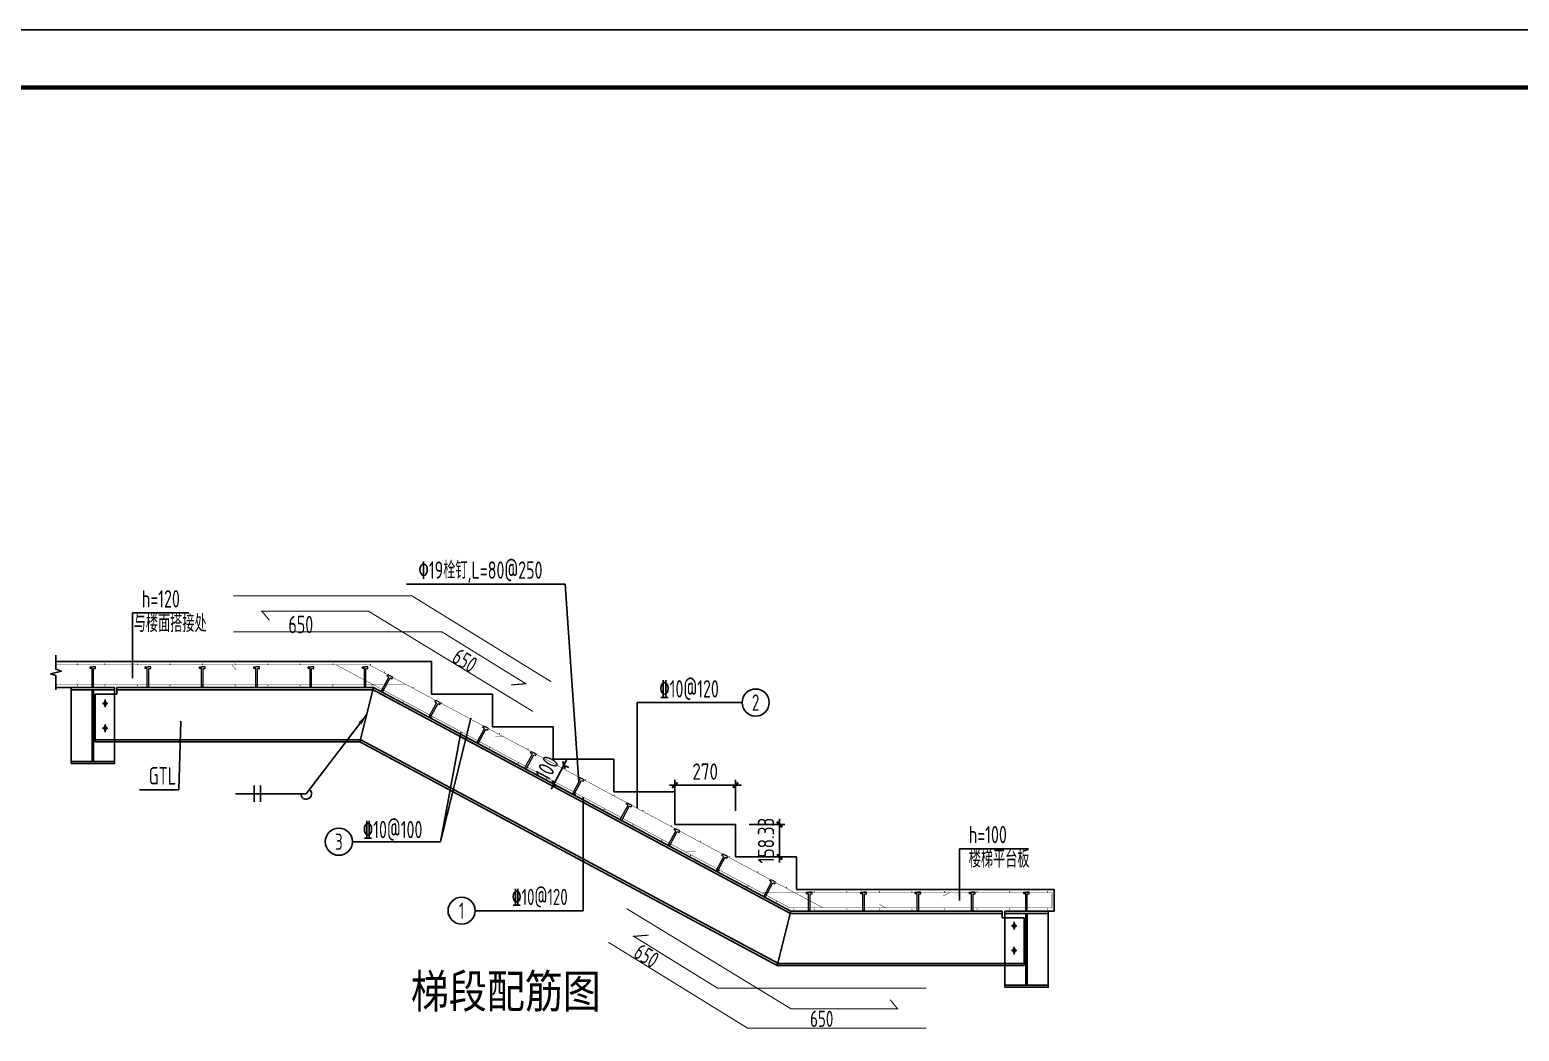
# Model space of a CAD drawing. Extents: x -89996 to 1006241, y -2176 to 440573.
# Drawn here: x 765586 to 779305, y 163369 to 172594 of the extents above; entities that cross this region are included whole.
import ezdxf
from ezdxf.enums import TextEntityAlignment as Align

# ---------------------------------------------------------------- set-up
doc = ezdxf.new("R2010")
doc.units = 0
doc.header["$LTSCALE"] = 1000
doc.header["$MEASUREMENT"] = 0
doc.linetypes.add('DOTE', pattern=[2.42, 2, -0.2, 0.02, -0.2])
for name, color, linetype in [('AXIS', 3, 'Continuous'), ('BORDER', 7, 'Continuous'), ('DIM', 146, 'Continuous'), ('DOTE', 1, 'DOTE'), ('GL', 150, 'Continuous'), ('NUM', 7, 'Continuous'), ('PUB_TITLE', 4, 'Continuous'), ('PZ', 202, 'Continuous'), ('REIN', 1, 'Continuous'), ('STPM_RBEAM_NUM', 7, 'Continuous'), ('TEXT', 7, 'Continuous'), ('WELD', 7, 'Continuous'), ('引出线', 3, 'Continuous'), ('柱梁', 2, 'Continuous'), ('踏步', 204, 'Continuous')]:
    doc.layers.add(name, color=color, linetype=linetype)
doc.layers.add('螺栓', color=15, linetype='Continuous', lineweight=18)
doc.styles.get("Standard").update_dxf_attribs({"font": 'gbenor.shx', "bigfont": 'gbcbig.shx'})
doc.styles.add('TSSD_Dimension', font='Tssdeng.shx', dxfattribs={"width": 0.8, "bigfont": 'hztxt.shx'})
doc.styles.add('TSSD_Label', font='tssdeng.shx', dxfattribs={"width": 0.7, "bigfont": 'hztxt.shx'})
doc.styles.add('TSSD_Norm', font='tssdeng.shx', dxfattribs={"bigfont": 'hztxt.shx'})
doc.styles.add('TSSD_Num', font='Tssdeng.shx', dxfattribs={"width": 0.7, "bigfont": 'hztxt.shx'})
doc.styles.add('TSSD_Rein', font='Tssdeng.shx', dxfattribs={"width": 0.7, "bigfont": 'hztxt.shx'})
doc.dimstyles.new('TSSD_25_50', dxfattribs={"dimtxt": 150, "dimasz": 50, "dimexe": 50, "dimexo": 125, "dimgap": 50, "dimtad": 1, "dimdec": 0, "dimlfac": 0.5, "dimzin": 0, "dimdsep": 46, "dimtxsty": 'TSSD_Dimension', "dimblk": 'ARCHTICK', "dimcen": 0, "dimdle": 50, "dimclrt": 7, "dimadec": 0, "dimazin": 0, "dimtfac": 1, "dimtdec": 0, "dimtix": 1, "dimtmove": 2, "dimatfit": 3, "dimfxl": 0, "dimtolj": 1, "dimtzin": 0, "dimarcsym": 0})
doc.dimstyles.new('TSSD_LEADER_STYLE_100.0', dxfattribs={"dimtxt": 300, "dimasz": 100, "dimexe": 100, "dimexo": 250, "dimgap": 0.09, "dimtad": 0, "dimtih": 1, "dimtoh": 1, "dimdec": 4, "dimzin": 0, "dimdsep": 46, "dimtxsty": 'Standard', "dimcen": 0.09, "dimdle": 100, "dimclrt": 7, "dimadec": 0, "dimazin": 0, "dimtfac": 1, "dimtdec": 4, "dimtofl": 0, "dimtmove": 0, "dimatfit": 3, "dimfxl": 0, "dimtolj": 1, "dimtzin": 0, "dimarcsym": 0})

# ---------------------------------------------------------------- blocks, each defined once
blk = doc.blocks.new('_ArchTick')
at = {"color": 0, "linetype": 'ByBlock', "const_width": 0.4}
blk.add_lwpolyline([(-0.5, -0.5), (0.5, 0.5)], dxfattribs=at)
blk = doc.blocks.new('*D2549')
at = {"layer": 'AXIS', "color": 0, "lineweight": -2, "transparency": 16777216}
for p, q in [((771477, 165636), (772137, 165636)), ((771527, 165416), (771527, 165686)), ((772087, 165399), (772087, 165686))]:
    blk.add_line(p, q, dxfattribs=at)
at = {"layer": 'Defpoints', "color": 0, "transparency": 16777216}
for p in [(772087, 165636), (771527, 165291), (772087, 165274)]:
    blk.add_point(p, dxfattribs=at)
at = {"layer": 'AXIS', "color": 0, "lineweight": -2, "transparency": 16777216, "xscale": 50, "yscale": 50, "zscale": 50, "rotation": 180}
blk.add_blockref('_ArchTick', (771527, 165636), dxfattribs=at)
at = {"layer": 'AXIS', "color": 0, "lineweight": -2, "transparency": 16777216, "xscale": 50, "yscale": 50, "zscale": 50}
blk.add_blockref('_ArchTick', (772087, 165636), dxfattribs=at)
at = {"layer": 'AXIS', "color": 7, "transparency": 16777216, "insert": (771807, 165761), "char_height": 150, "attachment_point": 5, "style": 'TSSD_Dimension'}
blk.add_mtext('\\A1;270', dxfattribs=at)
blk = doc.blocks.new('*D2550')
at = {"layer": 'AXIS', "color": 0, "lineweight": -2, "transparency": 16777216}
for p, q in [((772492, 165274), (772492, 165324)), ((772212, 165274), (772542, 165274)), ((772492, 164974), (772492, 165274)), ((772212, 164974), (772542, 164974)), ((772492, 164974), (772492, 164924))]:
    blk.add_line(p, q, dxfattribs=at)
at = {"layer": 'Defpoints', "color": 0, "transparency": 16777216}
for p in [(772087, 165274), (772492, 165274), (772087, 164974)]:
    blk.add_point(p, dxfattribs=at)
at = {"layer": 'AXIS', "color": 0, "lineweight": -2, "transparency": 16777216, "xscale": 50, "yscale": 50, "zscale": 50}
for p, rotation in [((772492, 165274), 270), ((772492, 164974), 90)]:
    blk.add_blockref('_ArchTick', p, dxfattribs=dict(at, rotation=rotation))
at = {"layer": 'AXIS', "color": 7, "transparency": 16777216, "insert": (772367, 165124), "char_height": 150, "attachment_point": 5, "rotation": 90, "style": 'TSSD_Dimension'}
blk.add_mtext('\\A1;158.33', dxfattribs=at)
blk = doc.blocks.new('ts_reino')
at = {"color": 0, "linetype": 'ByBlock', "lineweight": -2}
blk.add_circle((0, 0), 0.5, dxfattribs=at)
at = {"color": 0, "linetype": 'ByBlock', "lineweight": -2, "style": 'TSSD_Num', "width": 0.7}
blk.add_attdef('A', text='', height=0.6, dxfattribs=at).set_placement((0, 0), align=Align.MIDDLE_CENTER)
blk = doc.blocks.new('*D2551')
at = {"layer": 'AXIS', "color": 0, "lineweight": -2, "transparency": 16777216}
for p, q in [((770506, 165821), (770530, 165865)), ((770506, 165821), (770412, 165645)), ((770517, 165815), (770551, 165797)), ((770412, 165645), (770388, 165600)), ((770423, 165639), (770456, 165621))]:
    blk.add_line(p, q, dxfattribs=at)
at = {"layer": 'Defpoints', "color": 0, "transparency": 16777216}
for p in [(770407, 165874), (770312, 165698), (770412, 165645)]:
    blk.add_point(p, dxfattribs=at)
at = {"layer": 'AXIS', "color": 0, "lineweight": -2, "transparency": 16777216, "xscale": 50, "yscale": 50, "zscale": 50}
for p, rotation in [((770506, 165821), 241.8214098901416), ((770412, 165645), 61.82140989014161)]:
    blk.add_blockref('_ArchTick', p, dxfattribs=dict(at, rotation=rotation))
at = {"layer": 'AXIS', "color": 7, "transparency": 16777216, "insert": (770349, 165792), "char_height": 150, "attachment_point": 5, "rotation": 61.8214, "style": 'TSSD_Dimension'}
blk.add_mtext('\\A1;100', dxfattribs=at)
blk = doc.blocks.new('_WELD006')
at = {"color": 0, "linetype": 'ByBlock'}
for p, q in [((0, 0), (0, 0.5)), ((0.4, 0), (0.4, 0.5))]:
    blk.add_line(p, q, dxfattribs=at)

msp = doc.modelspace()

# ---------------------------------------------------------------- hatches: boundary and pattern name
at = {"layer": 'DIM'}
for points in [[(766280.57, 166412.5), (766292.57, 166388.5), (766280.57, 166364.5), (766268.57, 166388.5)], [(766280.57, 166183.05), (766292.57, 166159.05), (766280.57, 166135.05), (766268.57, 166159.05)], [(774653.22, 164365), (774641.22, 164341), (774653.22, 164317), (774665.22, 164341)], [(774653.22, 164135.55), (774641.22, 164111.55), (774653.22, 164087.55), (774665.22, 164111.55)]]:
    msp.add_hatch(color=256, dxfattribs=at).paths.add_polyline_path(points)

# ---------------------------------------------------------------- linework, layer by layer
at = {"layer": 'BORDER', "const_width": 39.77}
msp.add_lwpolyline([(744132.15, 141624.01), (744132.15, 172063.4), (786874.57, 172063.4), (786874.57, 141624.01)], close=True, dxfattribs=at)
at = {"layer": 'DIM'}
for p, q in [((766280.57, 166412.5), (766268.57, 166388.5)), ((766280.57, 166412.5), (766292.57, 166388.5)), ((766280.57, 166364.5), (766268.57, 166388.5)), ((766280.57, 166364.5), (766292.57, 166388.5)), ((766280.57, 166183.05), (766268.57, 166159.05)), ((766280.57, 166135.05), (766268.57, 166159.05)), ((766280.57, 166183.05), (766292.57, 166159.05)), ((766280.57, 166135.05), (766292.57, 166159.05)), ((774653.22, 164365), (774641.22, 164341)), ((774653.22, 164365), (774665.22, 164341)), ((774653.22, 164317), (774641.22, 164341)), ((774653.22, 164317), (774665.22, 164341)), ((774653.22, 164135.55), (774641.22, 164111.55)), ((774653.22, 164087.55), (774641.22, 164111.55)), ((774653.22, 164135.55), (774665.22, 164111.55)), ((774653.22, 164087.55), (774665.22, 164111.55))]:
    msp.add_line(p, q, dxfattribs=at)
at = {"layer": 'DOTE'}
for p, q in [((766280.57, 166424.5), (766280.57, 166352.5)), ((766304.57, 166388.5), (766256.57, 166388.5)), ((766304.57, 166159.05), (766256.57, 166159.05)), ((766280.57, 166195.05), (766280.57, 166123.05)), ((774653.22, 164377), (774653.22, 164305)), ((774629.22, 164341), (774677.22, 164341)), ((774629.22, 164111.55), (774677.22, 164111.55)), ((774653.22, 164147.55), (774653.22, 164075.55))]:
    msp.add_line(p, q, dxfattribs=at)
at = {"layer": 'GL'}
for p, q in [((766188.31, 166034.13), (766188.31, 166474.13)), ((766188.31, 166474.13), (766388.93, 166474.13)), ((766388.93, 166534.13), (768751.36, 166534.13)), ((766388.93, 166474.13), (766388.93, 166534.13)), ((766388.93, 166514.13), (768751.36, 166514.13)), ((768625.87, 166034.13), (768751.36, 166534.13)), ((772587.25, 164456.5), (768741.92, 166516.5)), ((772596.7, 164474.13), (768751.36, 166534.13)), ((766188.31, 166054.13), (768625.87, 166054.13)), ((766188.31, 166034.13), (768625.87, 166034.13)), ((772471.2, 163974.13), (768625.87, 166034.13)), ((772480.65, 163991.76), (768635.32, 166051.76)), ((772471.2, 163974.13), (772596.7, 164474.13)), ((772596.7, 164474.13), (774541.23, 164474.13)), ((772596.7, 164454.13), (774541.23, 164454.13)), ((774541.23, 164414.13), (774541.23, 164474.13)), ((774745.47, 164414.13), (774541.23, 164414.13)), ((774745.47, 163974.13), (774745.47, 164414.13)), ((772471.2, 163994.13), (774745.47, 163994.13)), ((772471.2, 163974.13), (774745.47, 163974.13))]:
    msp.add_line(p, q, dxfattribs=at)
at = {"layer": 'PUB_TITLE'}
msp.add_lwpolyline([(742806.39, 141093.71), (742806.39, 172593.71), (787404.87, 172593.71), (787404.87, 141093.71)], close=True, dxfattribs=at)
at = {"layer": 'PZ'}
msp.add_line((775020.48, 164474.13), (774966.89, 164474.13), dxfattribs=at)
at = {"layer": 'REIN'}
for points, const_width in [([(767460.08, 167380.12), (769104.22, 167380.12), (770387.81, 166588.29)], 10), ([(767793.16, 167153.71), (767723.42, 167238.26), (768704.77, 167238.26), (770219.55, 166314.87)], 10), ([(767460.08, 167047.13), (769382.52, 167047.13), (770154.56, 166570.1), (770017.29, 166558.59)], 10), ([(768714.49, 166743.29), (765827.21, 166743.29)], 4), ([(767446.35, 166743.29), (767487.34, 166698.37)], 4), ([(768409.35, 166743.29), (772587.55, 164504.97)], 4), ([(768714.49, 166743.29), (772892.69, 164504.97)], 4), ([(769046.88, 166565.23), (765827.21, 166565.23)], 4), ([(769944.2, 166084.52), (769873.61, 166083.45)], 4), ([(771623.92, 165021.2), (771721.16, 165020.89)], 4), ([(772329.35, 164643.29), (775006.5, 164643.29)], 4), ([(774055.74, 164643.29), (773997.74, 164613.39)], 4), ([(774999.37, 164504.97), (774999.37, 164633.02)], 4), ([(775006.5, 164643.29), (775006.5, 164498.04)], 4), ([(773509.72, 163659.39), (773579.45, 163574.84), (772598.1, 163574.84), (771083.32, 164498.23)], 10), ([(772587.55, 164504.97), (774999.37, 164504.97)], 4), ([(773472.65, 164504.97), (773414.66, 164535.78)], 4), ([(773842.79, 163765.97), (771920.36, 163765.97), (771148.32, 164243), (771285.58, 164254.51)], 10), ([(773842.79, 163396.62), (772198.65, 163396.62), (770915.06, 164188.45)], 10)]:
    msp.add_lwpolyline(points, dxfattribs=dict(at, const_width=const_width))
at = {"layer": 'REIN', "const_width": 5}
for points in [[(766021.52, 166751.27, 1), (766026.52, 166751.27, 1)], [(766274.9, 166751.27, 1), (766279.9, 166751.27, 1)], [(766574.9, 166751.27, 1), (766579.9, 166751.27, 1)], [(766874.9, 166751.27, 1), (766879.9, 166751.27, 1)], [(767174.9, 166751.27, 1), (767179.9, 166751.27, 1)], [(767474.9, 166751.27, 1), (767479.9, 166751.27, 1)], [(767774.9, 166751.27, 1), (767779.9, 166751.27, 1)], [(768074.9, 166751.27, 1), (768079.9, 166751.27, 1)], [(768374.9, 166751.27, 1), (768379.9, 166751.27, 1)], [(768722.55, 166747.54, 1), (768727.55, 166747.54, 1)], [(766021.77, 166556.27, 1), (766026.77, 166556.27, 1)], [(766275.15, 166556.27, 1), (766280.15, 166556.27, 1)], [(766574.9, 166554.76, 1), (766579.9, 166554.76, 1)], [(766874.9, 166554.76, 1), (766879.9, 166554.76, 1)], [(767174.9, 166554.76, 1), (767179.9, 166554.76, 1)], [(767474.9, 166554.76, 1), (767479.9, 166554.76, 1)], [(767774.9, 166554.76, 1), (767779.9, 166554.76, 1)], [(768074.9, 166554.76, 1), (768079.9, 166554.76, 1)], [(768374.9, 166554.76, 1), (768379.9, 166554.76, 1)], [(768737.34, 166556.95, 1), (768742.34, 166556.95, 1)], [(768851.26, 166677.84, 1), (768856.26, 166677.84, 1)], [(769115.7, 166536.17, 1), (769120.7, 166536.17, 1)], [(769023.49, 166403.52, 1), (769028.49, 166403.52, 1)], [(769380.15, 166394.5, 1), (769385.15, 166394.5, 1)], [(769287.93, 166261.85, 1), (769292.93, 166261.85, 1)], [(769644.59, 166252.84, 1), (769649.59, 166252.84, 1)], [(769552.37, 166120.19, 1), (769557.37, 166120.19, 1)], [(769909.04, 166111.17, 1), (769914.04, 166111.17, 1)], [(769816.82, 165978.52, 1), (769821.82, 165978.52, 1)], [(770173.48, 165969.5, 1), (770178.48, 165969.5, 1)], [(770081.26, 165836.85, 1), (770086.26, 165836.85, 1)], [(770437.92, 165827.84, 1), (770442.92, 165827.84, 1)], [(770345.71, 165695.19, 1), (770350.71, 165695.19, 1)], [(770702.37, 165686.17, 1), (770707.37, 165686.17, 1)], [(770610.15, 165553.52, 1), (770615.15, 165553.52, 1)], [(770966.81, 165544.51, 1), (770971.81, 165544.51, 1)], [(770874.59, 165411.85, 1), (770879.59, 165411.85, 1)], [(771231.26, 165402.84, 1), (771236.26, 165402.84, 1)], [(771139.04, 165270.19, 1), (771144.04, 165270.19, 1)], [(771495.7, 165261.17, 1), (771500.7, 165261.17, 1)], [(771403.48, 165128.52, 1), (771408.48, 165128.52, 1)], [(771760.14, 165119.51, 1), (771765.14, 165119.51, 1)], [(771667.93, 164986.85, 1), (771672.93, 164986.85, 1)], [(772024.59, 164977.84, 1), (772029.59, 164977.84, 1)], [(771932.37, 164845.19, 1), (771937.37, 164845.19, 1)], [(772289.03, 164836.17, 1), (772294.03, 164836.17, 1)], [(772196.81, 164703.52, 1), (772201.81, 164703.52, 1)], [(772553.48, 164694.51, 1), (772558.48, 164694.51, 1)], [(772808.73, 164653.75, 1), (772813.73, 164653.75, 1)], [(773108.73, 164653.75, 1), (773113.73, 164653.75, 1)], [(773408.73, 164653.75, 1), (773413.73, 164653.75, 1)], [(773708.73, 164653.75, 1), (773713.73, 164653.75, 1)], [(774008.73, 164653.75, 1), (774013.73, 164653.75, 1)], [(774308.73, 164653.75, 1), (774313.73, 164653.75, 1)], [(774608.73, 164653.75, 1), (774613.73, 164653.75, 1)], [(774958.57, 164653.75, 1), (774963.57, 164653.75, 1)], [(772461.26, 164561.86, 1), (772466.26, 164561.86, 1)], [(772620.71, 164494.42, 1), (772625.71, 164494.42, 1)], [(772808.73, 164494.42, 1), (772813.73, 164494.42, 1)], [(773108.73, 164494.42, 1), (773113.73, 164494.42, 1)], [(773408.73, 164494.42, 1), (773413.73, 164494.42, 1)], [(773708.73, 164494.42, 1), (773713.73, 164494.42, 1)], [(774008.73, 164494.42, 1), (774013.73, 164494.42, 1)], [(774308.73, 164494.42, 1), (774313.73, 164494.42, 1)], [(774608.73, 164494.42, 1), (774613.73, 164494.42, 1)], [(774958.57, 164494.42, 1), (774963.57, 164494.42, 1)]]:
    msp.add_lwpolyline(points, format="xyb", close=True, dxfattribs=at)
at = {"layer": 'WELD'}
msp.add_line((768131.81, 165556.05), (767481.81, 165556.05), dxfattribs=at)
msp.add_arc((768131.81, 165556.05), 50, 180, 52.592318, dxfattribs=at)
at = {"layer": '引出线'}
for p, q in [((770516.57, 167487.01), (769055.06, 167487.01)), ((770643.18, 165663.6), (770516.57, 167487.01)), ((767051.49, 167222.16), (766532.59, 167222.16)), ((766532.59, 167222.16), (766532.59, 166620.67)), ((771180.33, 165422.3), (771180.33, 166396.26)), ((771180.33, 166396.26), (772146.65, 166396.26)), ((766977.81, 166223.89), (766957.25, 165591.82)), ((769369.52, 165114.57), (769647.09, 166252.84)), ((769554.87, 166120.19), (769369.52, 165114.57)), ((766957.25, 165591.82), (766596.95, 165591.82)), ((770683.35, 165525.08), (770683.35, 164479.3)), ((769369.52, 165114.57), (768557.77, 165114.57)), ((774149.66, 165050.46), (774149.66, 164574.06)), ((774784.42, 165050.46), (774149.66, 165050.46)), ((770683.35, 164479.3), (769688.24, 164479.3))]:
    msp.add_line(p, q, dxfattribs=at)
msp.add_lwpolyline([(765827.21, 166514.13), (765827.21, 166574.13), (765827.21, 166644.53), (765777.21, 166660.53), (765877.08, 166684.19), (765827.21, 166703.73), (765827.21, 166774.13), (765827.21, 166834.13)], dxfattribs=at)
at = {"layer": '柱梁'}
for p, q in [((765966.89, 165854.13), (765966.89, 166514.13)), ((766366.89, 165854.13), (766366.89, 166514.13)), ((774566.89, 164454.13), (774566.89, 163794.13)), ((774966.89, 164454.13), (774966.89, 163794.13))]:
    msp.add_line(p, q, dxfattribs=at)
for points in [[(765966.89, 166534.13), (766366.89, 166534.13), (766366.89, 166514.13), (765966.89, 166514.13)], [(766160.89, 166514.13), (766172.89, 166514.13), (766172.89, 165854.13), (766160.89, 165854.13)], [(765966.89, 165834.13), (766366.89, 165834.13), (766366.89, 165854.13), (765966.89, 165854.13)], [(774566.89, 164474.13), (774966.89, 164474.13), (774966.89, 164454.13), (774566.89, 164454.13)], [(774760.89, 164454.13), (774772.89, 164454.13), (774772.89, 163794.13), (774760.89, 163794.13)], [(774566.89, 163774.13), (774966.89, 163774.13), (774966.89, 163794.13), (774566.89, 163794.13)]]:
    msp.add_lwpolyline(points, close=True, dxfattribs=at)
at = {"layer": '螺栓'}
for p, q in [((766140.97, 166709.2), (766140.97, 166725.64)), ((766140.97, 166725.64), (766166.69, 166725.64)), ((766159.49, 166709.2), (766140.97, 166709.2)), ((766159.49, 166542.66), (766159.49, 166709.2)), ((766192.41, 166725.64), (766166.69, 166725.64)), ((766173.89, 166709.2), (766192.41, 166709.2)), ((766173.89, 166542.66), (766173.89, 166709.2)), ((766192.41, 166709.2), (766192.41, 166725.64)), ((766649.26, 166725.64), (766674.98, 166725.64)), ((766649.26, 166709.2), (766649.26, 166725.64)), ((766667.78, 166709.2), (766649.26, 166709.2)), ((766667.78, 166542.66), (766667.78, 166709.2)), ((766700.7, 166725.64), (766674.98, 166725.64)), ((766682.18, 166542.66), (766682.18, 166709.2)), ((766682.18, 166709.2), (766700.7, 166709.2)), ((766700.7, 166709.2), (766700.7, 166725.64)), ((767149.26, 166725.64), (767174.98, 166725.64)), ((767149.26, 166709.2), (767149.26, 166725.64)), ((767167.78, 166709.2), (767149.26, 166709.2)), ((767167.78, 166542.66), (767167.78, 166709.2)), ((767200.7, 166725.64), (767174.98, 166725.64)), ((767182.18, 166542.66), (767182.18, 166709.2)), ((767182.18, 166709.2), (767200.7, 166709.2)), ((767200.7, 166709.2), (767200.7, 166725.64)), ((767649.26, 166709.2), (767649.26, 166725.64)), ((767649.26, 166725.64), (767674.98, 166725.64)), ((767667.78, 166709.2), (767649.26, 166709.2)), ((767667.78, 166542.66), (767667.78, 166709.2)), ((767700.7, 166725.64), (767674.98, 166725.64)), ((767682.18, 166709.2), (767700.7, 166709.2)), ((767682.18, 166542.66), (767682.18, 166709.2)), ((767700.7, 166709.2), (767700.7, 166725.64)), ((768149.26, 166709.2), (768149.26, 166725.64)), ((768149.26, 166725.64), (768174.98, 166725.64)), ((768167.78, 166709.2), (768149.26, 166709.2)), ((768167.78, 166542.66), (768167.78, 166709.2)), ((768200.7, 166725.64), (768174.98, 166725.64)), ((768182.18, 166709.2), (768200.7, 166709.2)), ((768182.18, 166542.66), (768182.18, 166709.2)), ((768200.7, 166709.2), (768200.7, 166725.64)), ((768649.26, 166725.64), (768674.98, 166725.64)), ((768649.26, 166709.2), (768649.26, 166725.64)), ((768667.78, 166709.2), (768649.26, 166709.2)), ((768667.78, 166542.66), (768667.78, 166709.2)), ((768700.7, 166725.64), (768674.98, 166725.64)), ((768682.18, 166542.66), (768682.18, 166709.2)), ((768682.18, 166709.2), (768700.7, 166709.2)), ((768700.7, 166709.2), (768700.7, 166725.64)), ((768824.62, 166504.57), (768892.66, 166631.19)), ((768837.31, 166497.75), (768905.34, 166624.38)), ((768876.34, 166639.95), (768884.13, 166654.44)), ((768892.66, 166631.19), (768876.34, 166639.95)), ((768884.13, 166654.44), (768906.78, 166642.27)), ((768905.34, 166624.38), (768921.66, 166615.61)), ((768929.44, 166630.11), (768906.78, 166642.27)), ((768921.66, 166615.61), (768929.44, 166630.11)), ((766166.89, 166534.13), (766159.69, 166543.05)), ((766166.89, 166534.13), (766174.09, 166543.05)), ((766675.18, 166534.13), (766667.98, 166543.05)), ((766675.18, 166534.13), (766682.38, 166543.05)), ((767175.18, 166534.13), (767167.98, 166543.05)), ((767175.18, 166534.13), (767182.38, 166543.05)), ((767675.18, 166534.13), (767667.98, 166543.05)), ((767675.18, 166534.13), (767682.38, 166543.05)), ((768175.18, 166534.13), (768167.98, 166543.05)), ((768175.18, 166534.13), (768182.38, 166543.05)), ((768675.18, 166534.13), (768667.98, 166543.05)), ((768675.18, 166534.13), (768682.38, 166543.05)), ((768827.11, 166493.55), (768824.98, 166504.81)), ((768827.11, 166493.55), (768837.67, 166498)), ((769317.08, 166403.84), (769324.87, 166418.33)), ((769324.87, 166418.33), (769347.52, 166406.16)), ((769265.36, 166268.46), (769333.4, 166395.08)), ((769278.05, 166261.64), (769346.08, 166388.27)), ((769333.4, 166395.08), (769317.08, 166403.84)), ((769346.08, 166388.27), (769362.4, 166379.5)), ((769370.18, 166393.99), (769347.52, 166406.16)), ((769362.4, 166379.5), (769370.18, 166393.99)), ((769267.85, 166257.44), (769265.72, 166268.7)), ((769267.85, 166257.44), (769278.41, 166261.89)), ((769706.1, 166032.35), (769774.14, 166158.97)), ((769718.79, 166025.53), (769786.82, 166152.15)), ((769757.82, 166167.73), (769765.61, 166182.22)), ((769774.14, 166158.97), (769757.82, 166167.73)), ((769765.61, 166182.22), (769788.26, 166170.05)), ((769786.82, 166152.15), (769803.14, 166143.39)), ((769810.92, 166157.88), (769788.26, 166170.05)), ((769803.14, 166143.39), (769810.92, 166157.88)), ((769708.59, 166021.33), (769706.46, 166032.59)), ((769708.59, 166021.33), (769719.15, 166025.78)), ((770146.84, 165796.23), (770214.88, 165922.86)), ((770159.53, 165789.42), (770227.56, 165916.04)), ((770198.56, 165931.62), (770206.35, 165946.11)), ((770214.88, 165922.86), (770198.56, 165931.62)), ((770206.35, 165946.11), (770229, 165933.94)), ((770227.56, 165916.04), (770243.88, 165907.28)), ((770251.66, 165921.77), (770229, 165933.94)), ((770243.88, 165907.28), (770251.66, 165921.77)), ((770149.33, 165785.22), (770147.2, 165796.48)), ((770149.33, 165785.22), (770159.89, 165789.67)), ((770587.58, 165560.12), (770655.62, 165686.75)), ((770600.27, 165553.31), (770668.3, 165679.93)), ((770639.3, 165695.51), (770647.09, 165710)), ((770655.62, 165686.75), (770639.3, 165695.51)), ((770647.09, 165710), (770669.74, 165697.83)), ((770668.3, 165679.93), (770684.62, 165671.17)), ((770692.4, 165685.66), (770669.74, 165697.83)), ((770684.62, 165671.17), (770692.4, 165685.66)), ((770590.07, 165549.11), (770587.94, 165560.37)), ((770590.07, 165549.11), (770600.63, 165553.56)), ((771028.32, 165324.01), (771096.36, 165450.64)), ((771080.04, 165459.4), (771087.83, 165473.89)), ((771096.36, 165450.64), (771080.04, 165459.4)), ((771087.83, 165473.89), (771110.48, 165461.72)), ((771133.14, 165449.55), (771110.48, 165461.72)), ((771030.81, 165313), (771028.68, 165324.26)), ((771030.81, 165313), (771041.37, 165317.45)), ((771041.01, 165317.2), (771109.04, 165443.82)), ((771109.04, 165443.82), (771125.36, 165435.06)), ((771125.36, 165435.06), (771133.14, 165449.55)), ((771469.06, 165087.9), (771537.1, 165214.53)), ((771481.75, 165081.09), (771549.78, 165207.71)), ((771520.78, 165223.29), (771528.57, 165237.78)), ((771537.1, 165214.53), (771520.78, 165223.29)), ((771528.57, 165237.78), (771551.22, 165225.61)), ((771549.78, 165207.71), (771566.1, 165198.95)), ((771573.88, 165213.44), (771551.22, 165225.61)), ((771566.1, 165198.95), (771573.88, 165213.44)), ((771471.55, 165076.89), (771469.42, 165088.15)), ((771471.55, 165076.89), (771482.11, 165081.34)), ((771909.8, 164851.79), (771977.84, 164978.42)), ((771922.49, 164844.98), (771990.52, 164971.6)), ((771961.52, 164987.18), (771969.31, 165001.67)), ((771977.84, 164978.42), (771961.52, 164987.18)), ((771969.31, 165001.67), (771991.96, 164989.5)), ((771990.52, 164971.6), (772006.84, 164962.84)), ((772014.62, 164977.33), (771991.96, 164989.5)), ((772006.84, 164962.84), (772014.62, 164977.33)), ((771912.29, 164840.78), (771910.16, 164852.04)), ((771912.29, 164840.78), (771922.85, 164845.22)), ((772402.26, 164751.07), (772410.05, 164765.56)), ((772410.05, 164765.56), (772432.7, 164753.39)), ((772350.54, 164615.68), (772418.58, 164742.31)), ((772363.23, 164608.87), (772431.26, 164735.49)), ((772418.58, 164742.31), (772402.26, 164751.07)), ((772431.26, 164735.49), (772447.58, 164726.73)), ((772455.36, 164741.22), (772432.7, 164753.39)), ((772447.58, 164726.73), (772455.36, 164741.22)), ((772740.97, 164650.53), (772766.69, 164650.53)), ((772740.97, 164634.08), (772740.97, 164650.53)), ((772759.49, 164634.08), (772740.97, 164634.08)), ((772759.49, 164482.66), (772759.49, 164634.08)), ((772792.41, 164650.53), (772766.69, 164650.53)), ((772773.89, 164482.66), (772773.89, 164634.08)), ((772773.89, 164634.08), (772792.41, 164634.08)), ((772792.41, 164634.08), (772792.41, 164650.53)), ((773240.97, 164650.53), (773266.69, 164650.53)), ((773240.97, 164634.08), (773240.97, 164650.53)), ((773259.49, 164634.08), (773240.97, 164634.08)), ((773259.49, 164482.66), (773259.49, 164634.08)), ((773292.41, 164650.53), (773266.69, 164650.53)), ((773273.89, 164482.66), (773273.89, 164634.08)), ((773273.89, 164634.08), (773292.41, 164634.08)), ((773292.41, 164634.08), (773292.41, 164650.53)), ((773740.97, 164650.53), (773766.69, 164650.53)), ((773740.97, 164634.08), (773740.97, 164650.53)), ((773759.49, 164634.08), (773740.97, 164634.08)), ((773759.49, 164482.66), (773759.49, 164634.08)), ((773792.41, 164650.53), (773766.69, 164650.53)), ((773773.89, 164482.66), (773773.89, 164634.08)), ((773773.89, 164634.08), (773792.41, 164634.08)), ((773792.41, 164634.08), (773792.41, 164650.53)), ((774240.97, 164650.53), (774266.69, 164650.53)), ((774240.97, 164634.08), (774240.97, 164650.53)), ((774259.49, 164634.08), (774240.97, 164634.08)), ((774259.49, 164482.66), (774259.49, 164634.08)), ((774292.41, 164650.53), (774266.69, 164650.53)), ((774273.89, 164482.66), (774273.89, 164634.08)), ((774273.89, 164634.08), (774292.41, 164634.08)), ((774292.41, 164634.08), (774292.41, 164650.53)), ((774740.97, 164634.08), (774740.97, 164650.53)), ((774740.97, 164650.53), (774766.69, 164650.53)), ((774759.49, 164634.08), (774740.97, 164634.08)), ((774759.49, 164482.66), (774759.49, 164634.08)), ((774792.41, 164650.53), (774766.69, 164650.53)), ((774773.89, 164634.08), (774792.41, 164634.08)), ((774773.89, 164482.66), (774773.89, 164634.08)), ((774792.41, 164634.08), (774792.41, 164650.53)), ((772353.03, 164604.67), (772350.9, 164615.93)), ((772353.03, 164604.67), (772363.59, 164609.11)), ((772766.89, 164474.13), (772759.69, 164483.05)), ((772766.89, 164474.13), (772774.09, 164483.05)), ((773266.89, 164474.13), (773259.69, 164483.05)), ((773266.89, 164474.13), (773274.09, 164483.05)), ((773766.89, 164474.13), (773759.69, 164483.05)), ((773766.89, 164474.13), (773774.09, 164483.05)), ((774266.89, 164474.13), (774259.69, 164483.05)), ((774266.89, 164474.13), (774274.09, 164483.05)), ((774766.89, 164474.13), (774759.69, 164483.05)), ((774766.89, 164474.13), (774774.09, 164483.05))]:
    msp.add_line(p, q, dxfattribs=at)
at = {"layer": '踏步'}
for p, q in [((765827.21, 166774.13), (769286.89, 166774.13)), ((769286.89, 166774.13), (769286.89, 166474.13)), ((765966.89, 166534.13), (765827.21, 166534.13)), ((769286.89, 166474.13), (769846.89, 166474.13)), ((769846.89, 166474.13), (769846.89, 166174.13)), ((769846.89, 166174.13), (770406.89, 166174.13)), ((770406.89, 166174.13), (770406.89, 165874.13)), ((770406.89, 165874.13), (770966.89, 165874.13)), ((770966.89, 165874.13), (770966.89, 165574.13)), ((770966.89, 165574.13), (771526.89, 165574.13)), ((771526.89, 165574.13), (771526.89, 165274.13)), ((771526.89, 165274.13), (772086.89, 165274.13)), ((772086.89, 165274.13), (772086.89, 164974.13)), ((772086.89, 164974.13), (772646.89, 164974.13)), ((772646.89, 164974.13), (772646.89, 164674.13)), ((772646.89, 164674.13), (775020.48, 164674.13)), ((775020.48, 164474.13), (775020.48, 164674.13))]:
    msp.add_line(p, q, dxfattribs=at)

# ---------------------------------------------------------------- block references
at = {"layer": 'NUM'}
ref = msp.add_blockref('ts_reino', (772271.65, 166396.26), dxfattribs=dict(at, xscale=250, yscale=250, zscale=250))
ref.add_attrib('2', '2', dxfattribs={"height": 150, "style": 'TSSD_Num', "width": 0.7}).set_placement((772271.65, 166396.26), align=Align.MIDDLE_CENTER)
ref = msp.add_blockref('ts_reino', (768432.77, 165114.57), dxfattribs=dict(at, xscale=250, yscale=250, zscale=250))
ref.add_attrib('4', '3', dxfattribs={"height": 150, "style": 'TSSD_Num', "width": 0.7}).set_placement((768432.77, 165114.57), align=Align.MIDDLE_CENTER)
ref = msp.add_blockref('ts_reino', (769563.24, 164479.3), dxfattribs=dict(at, xscale=250, yscale=250, zscale=250))
ref.add_attrib('1', '1', dxfattribs={"height": 150, "style": 'TSSD_Num', "width": 0.7}).set_placement((769563.24, 164479.3), align=Align.MIDDLE_CENTER)
at = {"layer": 'WELD', "xscale": 150, "yscale": 150, "zscale": 150}
msp.add_blockref('_WELD006', (767651.81, 165556.05), dxfattribs=at)
at = {"layer": 'WELD', "xscale": -150, "yscale": 150, "zscale": 150, "rotation": 180}
msp.add_blockref('_WELD006', (767651.81, 165556.05), dxfattribs=at)

# ---------------------------------------------------------------- texts
at = {"layer": 'STPM_RBEAM_NUM', "style": 'TSSD_Label', "width": 0.7}
for s, p in [('%%13019栓钉,L=80@250', (769165.56, 167536.55)), ('h=120', (766617.46, 167271.7)), ('与楼面搭接处', (766543.41, 167045.44)), ('650', (767967.96, 167035.38)), ('%%13210@120', (771383.67, 166442.89)), ('GTL', (766681.82, 165641.36)), ('%%13210@100', (768652.91, 165146.68)), ('h=100', (774234.53, 165100)), ('楼梯平台板', (774234.53, 164876.67))]:
    msp.add_text(s, height=160, dxfattribs=at).set_placement(p)
at = {"layer": 'TEXT', "style": 'TSSD_Label', "width": 0.7}
for p in [(769462.16, 166776.56), (771135.92, 164057.39)]:
    msp.add_text('650', height=150, rotation=328.288918, dxfattribs=at).set_placement(p)
at = {"layer": 'TEXT', "width": 0.7}
for s, style, p in [('%%13210@120', 'TSSD_Rein', (770026.09, 164530.81)), ('650', 'TSSD_Label', (772773.01, 163408.31))]:
    msp.add_text(s, height=150, dxfattribs=dict(at, style=style)).set_placement(p)
at = {"layer": 'TEXT', "style": 'TSSD_Norm'}
msp.add_text('梯段配筋图', height=350, dxfattribs=at).set_placement((769095.65, 163444.94), align=Align.BOTTOM_LEFT)

# ---------------------------------------------------------------- dimensions: what is measured, and where the dimension line sits
at = {"layer": 'AXIS'}
dim = msp.add_aligned_dim(p1=(770406.89, 165874.13), p2=(770312.45, 165697.83), distance=112.93, dimstyle='TSSD_25_50', dxfattribs=at)
dim.commit()
dim.dimension.update_dxf_attribs({"geometry": '*D2551', "text_midpoint": (770349.03, 165791.68)})
dim = msp.add_linear_dim(base=(772086.89, 165636.12), p1=(771526.89, 165290.61), p2=(772086.89, 165274.13), text='270', dimstyle='TSSD_25_50', dxfattribs=at)
dim.commit()
dim.dimension.update_dxf_attribs({"geometry": '*D2549', "text_midpoint": (771806.89, 165761.12)})
dim = msp.add_linear_dim(base=(772491.66, 165274.13), p1=(772086.89, 164974.13), p2=(772086.89, 165274.13), angle=90, text='158.33', dimstyle='TSSD_25_50', dxfattribs=at)
dim.commit()
dim.dimension.update_dxf_attribs({"geometry": '*D2550', "text_midpoint": (772366.66, 165124.13)})

# ---------------------------------------------------------------- leaders
at = {"layer": 'WELD'}
msp.add_leader([(768688.62, 166284.13), (768131.81, 165556.05)], dimstyle='TSSD_LEADER_STYLE_100.0', dxfattribs=at)

doc.saveas('drawing.dxf')
